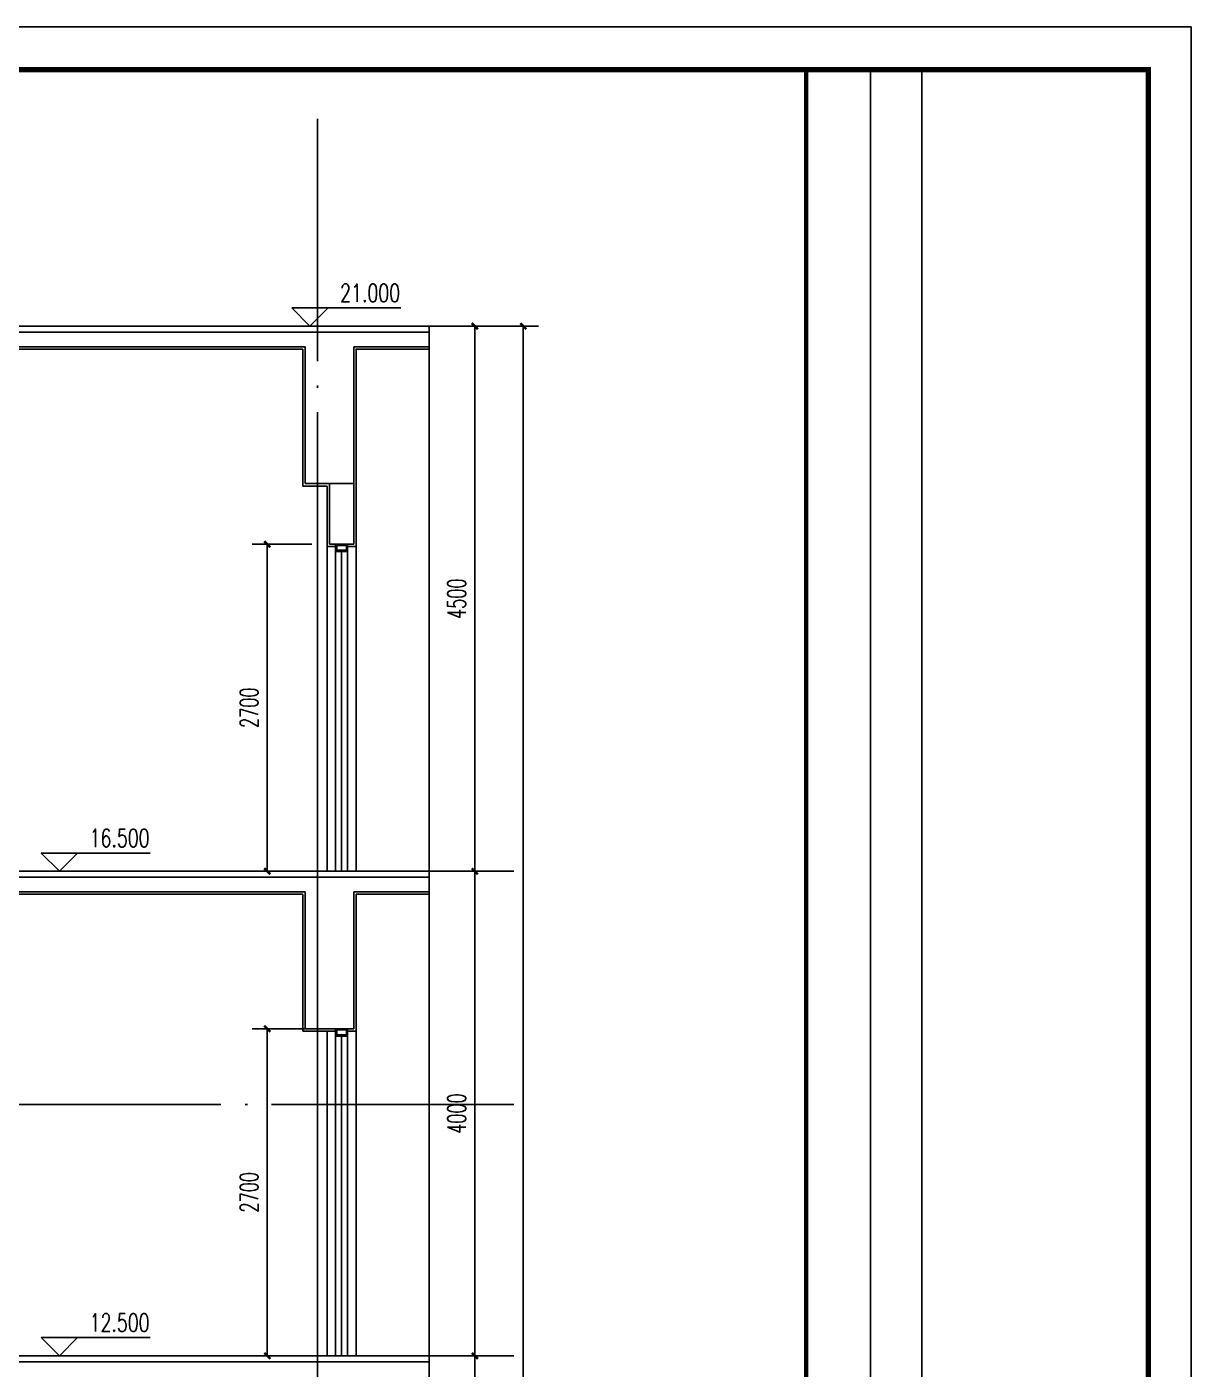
# Model space of a CAD drawing. Extents: x 239268 to 489116, y -316056 to -246175.
# Drawn here: x 402758 to 412371, y -257256 to -246175 of the extents above; entities that cross this region are included whole.
import ezdxf

# ---------------------------------------------------------------- set-up
doc = ezdxf.new("R2010")
doc.units = 0
doc.header["$LTSCALE"] = 1000
doc.header["$MEASUREMENT"] = 0
doc.linetypes.add('DOTE', pattern=[2.42, 2, -0.2, 0.02, -0.2])
doc.layers.get('0').update_dxf_attribs({"linetype": 'CONTINUOUS'})
doc.layers.get('Defpoints').update_dxf_attribs({"color": 6, "linetype": 'CONTINUOUS'})
for name, color, linetype in [('A-墙线', 2, 'CONTINUOUS'), ('A-立面看线', 117, 'CONTINUOUS'), ('DIM_ELEV', 3, 'CONTINUOUS'), ('DIM_SYMB', 3, 'CONTINUOUS'), ('DOTE', 26, 'DOTE'), ('PUB_DIM', 3, 'CONTINUOUS'), ('PUB_TEXT', 7, 'CONTINUOUS'), ('WALL', 2, 'CONTINUOUS'), ('WINDOW', 4, 'CONTINUOUS'), ('图框', 85, 'CONTINUOUS'), ('看线1', 7, 'CONTINUOUS'), ('面层', 185, 'CONTINUOUS')]:
    doc.layers.add(name, color=color, linetype=linetype)
doc.styles.add('_TCH_DIM', font='SIMPLEX', dxfattribs={"bigfont": 'GBCBIG'})
doc.styles.add('DIM_FONT', font='SIMPLEX.shx', dxfattribs={"width": 0.65})
doc.dimstyles.new('DIMN50', dxfattribs={"dimscale": 0.5, "dimtxt": 300, "dimasz": 100, "dimexe": 250, "dimexo": 300, "dimgap": 150, "dimtad": 1, "dimdec": 0, "dimzin": 0, "dimdsep": 46, "dimtxsty": 'DIM_FONT', "dimblk": 'ARCHTICK', "dimcen": 0.09, "dimclrt": 7, "dimazin": 2, "dimtfac": 1, "dimtdec": 0, "dimtix": 1, "dimtmove": 2, "dimatfit": 3, "dimfxl": 0, "dimtolj": 1, "dimtzin": 0, "dimarcsym": 0})

# ---------------------------------------------------------------- blocks, each defined once
blk = doc.blocks.new('TJAD_TK_A0')
at = {"layer": '图框'}
for p, q in [((2162, 399.3), (973, 399.3)), ((2162, -441.7), (2162, 399.3)), ((2087, 389.3), (2087, -30.7)), ((2099, 389.3), (2099, -30.7))]:
    blk.add_line(p, q, dxfattribs=at)
at = {"layer": '图框', "const_width": 1.2}
blk.add_lwpolyline([(2152, -431.7), (2152, 389.3), (998, 389.3), (998, -431.7)], close=True, dxfattribs=at)
at = {"layer": '图框', "const_width": 1}
blk.add_lwpolyline([(2072, 389.3), (2072, -431.7)], dxfattribs=at)
blk = doc.blocks.new('_ArchTick')
at = {"color": 0, "linetype": 'ByBlock', "const_width": 0.4}
blk.add_lwpolyline([(-0.5, -0.5), (0.5, 0.5)], dxfattribs=at)
blk = doc.blocks.new('*D28')
at = {"layer": 'Defpoints', "color": 0}
for p in [(404743, -254446), (405262, -254446), (405262, -257146)]:
    blk.add_point(p, dxfattribs=at)
at = {"layer": 'PUB_DIM', "color": 0, "lineweight": -2}
for p, q in [((405112, -254446), (404618, -254446)), ((404743, -257146), (404743, -254446)), ((405112, -257146), (404618, -257146))]:
    blk.add_line(p, q, dxfattribs=at)
at = {"layer": 'PUB_DIM', "color": 0, "lineweight": -2, "xscale": 50, "yscale": 50, "zscale": 50}
for p, rotation in [((404743, -254446), 90), ((404743, -257146), 270)]:
    blk.add_blockref('_ArchTick', p, dxfattribs=dict(at, rotation=rotation))
at = {"layer": 'PUB_DIM', "color": 7, "insert": (404593, -255796), "char_height": 150, "attachment_point": 5, "rotation": 90, "style": 'DIM_FONT'}
blk.add_mtext('\\A1;2700', dxfattribs=at)
blk = doc.blocks.new('*D32')
at = {"layer": 'Defpoints', "color": 0}
for p in [(404743, -250446), (405262, -250446), (405262, -253146)]:
    blk.add_point(p, dxfattribs=at)
at = {"layer": 'PUB_DIM', "color": 0, "lineweight": -2}
for p, q in [((405112, -250446), (404618, -250446)), ((404743, -253146), (404743, -250446)), ((405112, -253146), (404618, -253146))]:
    blk.add_line(p, q, dxfattribs=at)
at = {"layer": 'PUB_DIM', "color": 0, "lineweight": -2, "xscale": 50, "yscale": 50, "zscale": 50}
for p, rotation in [((404743, -250446), 90), ((404743, -253146), 270)]:
    blk.add_blockref('_ArchTick', p, dxfattribs=dict(at, rotation=rotation))
at = {"layer": 'PUB_DIM', "color": 7, "insert": (404593, -251796), "char_height": 150, "attachment_point": 5, "rotation": 90, "style": 'DIM_FONT'}
blk.add_mtext('\\A1;2700', dxfattribs=at)
blk = doc.blocks.new('*D181')
at = {"layer": 'Defpoints', "color": 0}
for p in [(406079, -248646), (406857, -248646), (406079, -269646)]:
    blk.add_point(p, dxfattribs=at)
at = {"layer": 'PUB_DIM', "color": 0, "lineweight": -2}
for p, q in [((406229, -248646), (406982, -248646)), ((406857, -248646), (406857, -257395)), ((406857, -269646), (406857, -257963)), ((406229, -269646), (406982, -269646))]:
    blk.add_line(p, q, dxfattribs=at)
at = {"layer": 'PUB_DIM', "color": 0, "lineweight": -2, "xscale": 50, "yscale": 50, "zscale": 50}
for p, rotation in [((406857, -248646), 90), ((406857, -269646), 270)]:
    blk.add_blockref('_ArchTick', p, dxfattribs=dict(at, rotation=rotation))
at = {"layer": 'PUB_DIM', "color": 7, "insert": (406995, -257679), "char_height": 150, "attachment_point": 5, "rotation": 90, "style": 'DIM_FONT'}
blk.add_mtext('\\A1;21000', dxfattribs=at)
blk = doc.blocks.new('*D184')
at = {"layer": 'Defpoints', "color": 0}
for p in [(406079, -257146), (406457, -257146), (406079, -261146)]:
    blk.add_point(p, dxfattribs=at)
at = {"layer": 'PUB_DIM', "color": 0, "lineweight": -2}
for p, q in [((406229, -257146), (406582, -257146)), ((406457, -261146), (406457, -257146)), ((406229, -261146), (406582, -261146))]:
    blk.add_line(p, q, dxfattribs=at)
at = {"layer": 'PUB_DIM', "color": 0, "lineweight": -2, "xscale": 50, "yscale": 50, "zscale": 50}
for p, rotation in [((406457, -257146), 90), ((406457, -261146), 270)]:
    blk.add_blockref('_ArchTick', p, dxfattribs=dict(at, rotation=rotation))
at = {"layer": 'PUB_DIM', "color": 7, "insert": (406307, -259146), "char_height": 150, "attachment_point": 5, "rotation": 90, "style": 'DIM_FONT'}
blk.add_mtext('\\A1;4000', dxfattribs=at)
blk = doc.blocks.new('*D185')
at = {"layer": 'Defpoints', "color": 0}
for p in [(406079, -253146), (406457, -253146), (406079, -257146)]:
    blk.add_point(p, dxfattribs=at)
at = {"layer": 'PUB_DIM', "color": 0, "lineweight": -2}
for p, q in [((406229, -253146), (406582, -253146)), ((406457, -257146), (406457, -253146)), ((406229, -257146), (406582, -257146))]:
    blk.add_line(p, q, dxfattribs=at)
at = {"layer": 'PUB_DIM', "color": 0, "lineweight": -2, "xscale": 50, "yscale": 50, "zscale": 50}
for p, rotation in [((406457, -253146), 90), ((406457, -257146), 270)]:
    blk.add_blockref('_ArchTick', p, dxfattribs=dict(at, rotation=rotation))
at = {"layer": 'PUB_DIM', "color": 7, "insert": (406307, -255146), "char_height": 150, "attachment_point": 5, "rotation": 90, "style": 'DIM_FONT'}
blk.add_mtext('\\A1;4000', dxfattribs=at)
blk = doc.blocks.new('*D186')
at = {"layer": 'Defpoints', "color": 0}
for p in [(406079, -248646), (406457, -248646), (406079, -253146)]:
    blk.add_point(p, dxfattribs=at)
at = {"layer": 'PUB_DIM', "color": 0, "lineweight": -2}
for p, q in [((406229, -248646), (406582, -248646)), ((406457, -253146), (406457, -248646)), ((406229, -253146), (406582, -253146))]:
    blk.add_line(p, q, dxfattribs=at)
at = {"layer": 'PUB_DIM', "color": 0, "lineweight": -2, "xscale": 50, "yscale": 50, "zscale": 50}
for p, rotation in [((406457, -248646), 90), ((406457, -253146), 270)]:
    blk.add_blockref('_ArchTick', p, dxfattribs=dict(at, rotation=rotation))
at = {"layer": 'PUB_DIM', "color": 7, "insert": (406307, -250896), "char_height": 150, "attachment_point": 5, "rotation": 90, "style": 'DIM_FONT'}
blk.add_mtext('\\A1;4500', dxfattribs=at)

msp = doc.modelspace()

# ---------------------------------------------------------------- linework, layer by layer
at = {"layer": 'A-墙线'}
for p, q in [((405056.7, -248815.7), (405056.7, -249945.7)), ((405456.7, -248815.7), (405456.7, -249945.7)), ((405256.7, -249945.7), (405256.7, -250445.7)), ((405056.7, -253315.7), (405056.7, -254445.7)), ((405456.7, -253315.7), (405456.7, -254445.7))]:
    msp.add_line(p, q, dxfattribs=at)
at = {"layer": 'A-立面看线'}
for p, q in [((405236.7, -250465.7), (405236.7, -253145.7)), ((405476.7, -250465.7), (405476.7, -253145.7)), ((405236.7, -254465.7), (405236.7, -257145.7)), ((405476.7, -254465.7), (405476.7, -257145.7))]:
    msp.add_line(p, q, dxfattribs=at)
at = {"layer": 'DIM_ELEV'}
for p, q in [((405094.7, -248645.7), (404944.7, -248495.7)), ((404944.7, -248495.7), (405844.7, -248495.7)), ((405094.7, -248645.7), (405244.7, -248495.7)), ((404233.6, -248645.7), (405244.7, -248645.7)), ((403026.4, -253145.7), (402876.4, -252995.7)), ((402876.4, -252995.7), (403776.4, -252995.7)), ((403026.4, -253145.7), (403176.4, -252995.7)), ((403026.4, -257145.7), (402876.4, -256995.7)), ((402876.4, -256995.7), (403776.4, -256995.7)), ((403026.4, -257145.7), (403176.4, -256995.7))]:
    msp.add_line(p, q, dxfattribs=at)
at = {"layer": 'DIM_SYMB'}
msp.add_lwpolyline([(406079.3, -248645.7), (406079.3, -259174.4), (406184.3, -259212.7), (405974.3, -259249.7), (406079.3, -259286.9), (406079.3, -269815.7)], dxfattribs=at)
at = {"layer": 'DOTE'}
for p, q in [((405156.7, -246934.9), (405156.7, -271145.7)), ((406779.3, -248645.7), (394078.6, -248645.7)), ((405156.7, -250609.8), (405156.7, -271045.7)), ((406779.3, -253145.7), (394078.6, -253145.7)), ((406779.3, -255069.7), (394078.6, -255069.7)), ((406779.3, -257145.7), (394078.6, -257145.7))]:
    msp.add_line(p, q, dxfattribs=at)
at = {"layer": 'WALL'}
for p, q in [((406079.3, -248695.7), (394706.7, -248695.7)), ((405056.7, -248815.7), (395256.7, -248815.7)), ((406079.3, -248815.7), (405456.7, -248815.7)), ((405456.7, -249945.7), (405056.7, -249945.7)), ((405456.7, -249945.7), (405456.7, -250445.7)), ((405456.7, -250445.7), (405256.7, -250445.7)), ((406079.3, -253195.7), (402106.7, -253195.7)), ((405456.7, -254445.7), (405056.7, -254445.7))]:
    msp.add_line(p, q, dxfattribs=at)
for points in [[(405056.7, -253315.7), (402206.7, -253315.7), (402206.7, -253645.7), (401956.7, -253645.7), (401956.7, -253095.7), (402106.7, -253095.7)], [(406079.3, -253315.7), (405456.7, -253315.7)], [(401956.7, -257045.7), (401956.7, -257195.7), (406079.3, -257195.7)]]:
    msp.add_lwpolyline(points, dxfattribs=at)
at = {"layer": 'WINDOW', "linetype": 'Continuous'}
for p, q in [((405306.7, -250505.7), (405306.7, -253145.7)), ((405356.7, -250505.7), (405356.7, -253145.7)), ((405406.7, -250505.7), (405406.7, -253145.7)), ((405306.7, -254505.7), (405306.7, -257145.7)), ((405356.7, -254505.7), (405356.7, -257145.7)), ((405406.7, -254505.7), (405406.7, -257145.7))]:
    msp.add_line(p, q, dxfattribs=at)
at = {"layer": '图框', "color": 1}
msp.add_lwpolyline([(371263.9, -246528.2), (409192.4, -246528.2), (409192.4, -275521.9), (371263.9, -275521.9)], close=True, dxfattribs=at)
at = {"layer": '看线1'}
for points in [[(405306.7, -250445.7), (405406.7, -250445.7), (405406.7, -250505.7), (405306.7, -250505.7)], [(405316.7, -250455.7), (405396.7, -250455.7), (405396.7, -250495.7), (405316.7, -250495.7)], [(405306.7, -254445.7), (405406.7, -254445.7), (405406.7, -254505.7), (405306.7, -254505.7)], [(405316.7, -254455.7), (405396.7, -254455.7), (405396.7, -254495.7), (405316.7, -254495.7)]]:
    msp.add_lwpolyline(points, close=True, dxfattribs=at)
at = {"layer": '面层'}
for p, q in [((405036.7, -248835.7), (395276.7, -248835.7)), ((405036.7, -248835.7), (405036.7, -249965.7)), ((405236.7, -249965.7), (405036.7, -249965.7)), ((405236.7, -249965.7), (405236.7, -250465.7)), ((405306.7, -250465.7), (405236.7, -250465.7)), ((405406.7, -250465.7), (405476.7, -250465.7)), ((405036.7, -253335.7), (405036.7, -254465.7)), ((405306.7, -254465.7), (405036.7, -254465.7)), ((405406.7, -254465.7), (405476.7, -254465.7))]:
    msp.add_line(p, q, dxfattribs=at)
for points in [[(406079.3, -248835.7), (405476.7, -248835.7), (405476.7, -250465.7)], [(405036.7, -253335.7), (402226.7, -253335.7), (402226.7, -253665.7), (401936.7, -253665.7), (401936.7, -253075.7), (402126.7, -253075.7)], [(406079.3, -253145.7), (402106.7, -253145.7)], [(406079.3, -253335.7), (405476.7, -253335.7), (405476.7, -254465.7)], [(406079.3, -257145.7), (402006.7, -257145.7)]]:
    msp.add_lwpolyline(points, dxfattribs=at)

# ---------------------------------------------------------------- block references
at = {"layer": '图框', "xscale": 35.31510107015492, "yscale": 35.31510107015492, "zscale": 35.31510107015458}
msp.add_blockref('TJAD_TK_A0', (336019.5, -260276.3), dxfattribs=at)

# ---------------------------------------------------------------- texts
at = {"layer": 'PUB_TEXT', "style": '_TCH_DIM', "width": 0.705882}
for s, p in [('21.000', (405344.7, -248445.7)), ('16.500', (403276.4, -252945.7)), ('12.500', (403276.4, -256945.7))]:
    msp.add_text(s, height=148.75, dxfattribs=at).set_placement(p)

# ---------------------------------------------------------------- dimensions: what is measured, and where the dimension line sits
at = {"layer": 'PUB_DIM'}
dim = msp.add_linear_dim(base=(406857.3, -248645.7), p1=(406079.3, -269645.7), p2=(406079.3, -248645.7), angle=90, dimstyle='DIMN50', dxfattribs=at)
dim.commit()
dim.dimension.update_dxf_attribs({"geometry": '*D181', "text_midpoint": (406994.8, -257679.3), "dimtype": 129})
for p1, p2, distance, picture, middle in [((406079.3, -253145.7), (406079.3, -248645.7), -378, '*D186', (406307.3, -250895.7)), ((405262.1, -253145.7), (405262.1, -250445.7), 518.8, '*D32', (404593.3, -251795.7)), ((406079.3, -257145.7), (406079.3, -253145.7), -378, '*D185', (406307.3, -255145.7)), ((405262.1, -257145.7), (405262.1, -254445.7), 518.8, '*D28', (404593.3, -255795.7)), ((406079.3, -261145.7), (406079.3, -257145.7), -378, '*D184', (406307.3, -259145.7))]:
    dim = msp.add_aligned_dim(p1=p1, p2=p2, distance=distance, dimstyle='DIMN50', dxfattribs=at)
    dim.commit()
    dim.dimension.update_dxf_attribs({"geometry": picture, "text_midpoint": middle})

doc.saveas('drawing.dxf')
